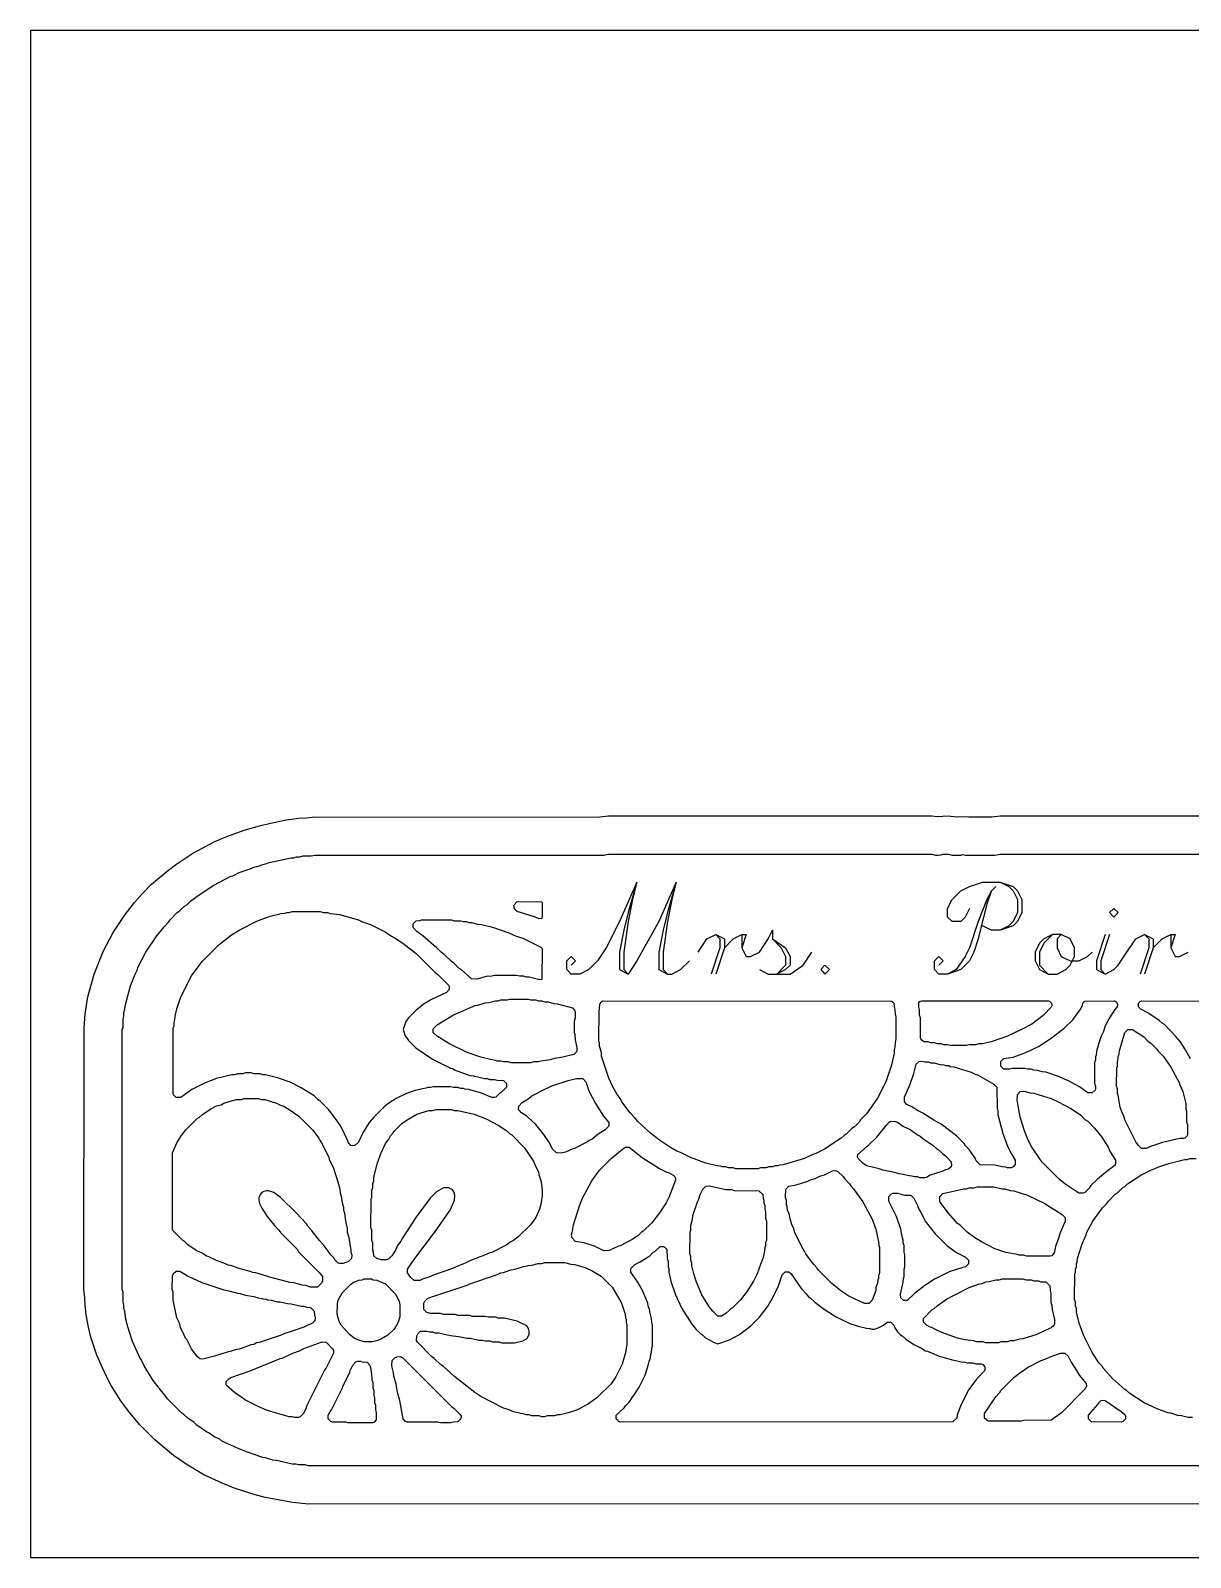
# Model space of a CAD drawing. Header units: millimetres. Extents: x 0 to 200, y 0 to 100.
# Drawn here: x 0 to 76, y 0 to 100 of the extents above; entities that cross this region are included whole.
import ezdxf

# ---------------------------------------------------------------- set-up
doc = ezdxf.new("R2010")
doc.units = ezdxf.units.MM
for name, color, linetype in [('cut', 7, 'Continuous'), ('engrave', 7, 'Continuous'), ('face', 7, 'Continuous'), ('outline', 7, 'Continuous'), ('plate', 7, 'Continuous')]:
    doc.layers.add(name, color=color, linetype=linetype)

msp = doc.modelspace()

# ---------------------------------------------------------------- linework, layer by layer
at = {"layer": 'cut'}
for points in [[(9.35, 34.69), (9.4, 34.81), (9.4, 35.04), (9.46, 35.22), (9.47, 35.46), (9.59, 35.94), (9.83, 36.66), (10.01, 37.07), (10.55, 38.09), (11.25, 39.04), (12.36, 40.15), (13.17, 40.78), (13.67, 41.09), (14.86, 41.69), (15.7, 41.99), (16.42, 42.17), (16.66, 42.19), (16.78, 42.24), (16.95, 42.24), (17.13, 42.3), (18.98, 42.3), (19.16, 42.24), (19.46, 42.24), (19.64, 42.18), (20.24, 42.11), (21.49, 41.75), (21.67, 41.65), (22.27, 41.45), (23.22, 40.97), (23.64, 40.7), (23.82, 40.61), (24.38, 40.24), (25.25, 39.55), (26.51, 38.3), (26.69, 38.18), (27.4, 37.46), (27.43, 37.37), (27.42, 37.19), (27.25, 37.01), (26.27, 36.55), (25.79, 36.26), (25.25, 35.85), (24.75, 35.34), (24.58, 35.1), (24.4, 34.57), (24.52, 34.21), (24.76, 33.85), (25.23, 33.37), (26.33, 32.64), (27.52, 32.04), (27.64, 32.02), (27.82, 31.92), (28.78, 31.56), (29.01, 31.54), (29.07, 31.51), (29.31, 31.48), (29.73, 31.37), (29.91, 31.37), (30.09, 31.31), (30.39, 31.31), (30.57, 31.25), (30.98, 31.24), (31.18, 31.04), (31.18, 30.81), (30.86, 30.48), (30.72, 30.39), (30.47, 30.15), (30.39, 30.12), (30.21, 30.13), (29.55, 30.41), (28.72, 30.64), (28.48, 30.67), (28.36, 30.72), (28.18, 30.72), (28, 30.78), (27.7, 30.78), (27.52, 30.83), (26.39, 30.83), (26.21, 30.78), (26.03, 30.78), (25.91, 30.73), (25.67, 30.7), (25.19, 30.58), (24.66, 30.41), (23.94, 30.05), (23.46, 29.75), (23.16, 29.52), (22.48, 28.84), (22.19, 28.48), (21.77, 27.82), (21.49, 27.2), (21.25, 26.97), (21.07, 26.96), (20.99, 26.99), (20.82, 27.16), (20.79, 27.28), (20.32, 28.24), (19.96, 28.78), (19.55, 29.31), (18.98, 29.88), (18.84, 29.97), (18.57, 30.23), (17.73, 30.76), (17.01, 31.12), (16.18, 31.42), (15.4, 31.61), (15.22, 31.61), (15.04, 31.67), (14.63, 31.67), (14.45, 31.73), (14.09, 31.73), (13.91, 31.67), (13.55, 31.67), (13.37, 31.61), (13.19, 31.61), (12.18, 31.36), (11.4, 31.06), (10.57, 30.64), (9.85, 30.13), (9.55, 30.13), (9.37, 30.3), (9.34, 30.39), (9.35, 34.69)], [(31.68, 42.75), (31.86, 42.93), (31.94, 42.95), (33.49, 42.94), (33.52, 42.87), (33.52, 42.03), (33.49, 41.84), (33.31, 41.82), (33.07, 41.93), (31.88, 42.31), (31.68, 42.51), (31.68, 42.75)], [(25.06, 41.49), (25.25, 41.69), (25.49, 41.71), (25.61, 41.76), (27.58, 41.76), (27.76, 41.7), (28.18, 41.7), (28.36, 41.64), (28.54, 41.64), (28.72, 41.58), (28.89, 41.58), (29.31, 41.48), (29.55, 41.45), (30.27, 41.27), (31.34, 40.91), (31.82, 40.7), (32.24, 40.55), (33.43, 39.96), (33.51, 39.88), (33.5, 37.85), (33.37, 37.82), (32.66, 38), (32.48, 38), (32.3, 38.06), (32.06, 38.06), (31.82, 38.12), (30.39, 38.12), (30.21, 38.06), (29.85, 38.05), (29.25, 37.88), (28.89, 37.89), (28.2, 38.51), (28.06, 38.6), (27.72, 38.93), (27.58, 39.02), (27.1, 39.49), (26.92, 39.61), (26.57, 39.97), (26.39, 40.09), (25.69, 40.72), (25.31, 40.99), (25.06, 41.25), (25.06, 41.49)], [(26.37, 34.63), (26.63, 34.88), (27.7, 35.54), (29.13, 36.14), (29.31, 36.16), (29.79, 36.32), (30.03, 36.34), (30.45, 36.45), (30.63, 36.45), (30.8, 36.51), (31.22, 36.51), (31.4, 36.57), (32.6, 36.57), (32.78, 36.51), (33.07, 36.51), (33.25, 36.45), (33.49, 36.45), (33.67, 36.39), (33.91, 36.38), (34.27, 36.28), (34.51, 36.26), (35.49, 36), (35.64, 35.84), (35.67, 35.76), (35.67, 35.34), (35.61, 35.1), (35.61, 34.39), (35.66, 34.27), (35.67, 33.91), (35.79, 33.37), (35.79, 33.19), (35.76, 33.11), (35.58, 32.94), (34.86, 32.76), (34.33, 32.67), (34.03, 32.58), (33.43, 32.51), (33.25, 32.45), (32.95, 32.45), (32.78, 32.39), (31.46, 32.39), (31.28, 32.45), (30.98, 32.45), (30.8, 32.51), (30.57, 32.51), (30.45, 32.55), (30.21, 32.58), (29.49, 32.76), (28.6, 33.06), (27.4, 33.65), (26.63, 34.13), (26.37, 34.39), (26.37, 34.63)], [(37.24, 35.82), (37.28, 35.94), (37.3, 36.24), (37.37, 36.38), (37.49, 36.45), (56.42, 36.43), (56.55, 36.3), (56.57, 36.06), (56.62, 35.88), (56.63, 35.58), (56.68, 35.4), (56.69, 33.97), (56.63, 33.73), (56.62, 33.43), (56.57, 33.25), (56.57, 33.01), (56.37, 32.18), (56.02, 31.16), (55.48, 30.09), (54.75, 29.05), (54.36, 28.66), (54.27, 28.51), (53.97, 28.21), (53.79, 28.09), (53.43, 27.73), (53.29, 27.64), (53.1, 27.46), (52, 26.73), (51.4, 26.43), (51.28, 26.41), (50.69, 26.13), (49.31, 25.71), (49.07, 25.69), (48.95, 25.64), (48.78, 25.64), (48.6, 25.58), (48.36, 25.58), (48.18, 25.52), (47.82, 25.52), (47.64, 25.46), (46.21, 25.46), (46.03, 25.52), (45.73, 25.52), (45.55, 25.58), (45.31, 25.58), (45.19, 25.63), (44.95, 25.65), (44.24, 25.83), (43.22, 26.19), (42.57, 26.52), (42.33, 26.61), (41.91, 26.85), (41.19, 27.33), (40.6, 27.79), (39.76, 28.57), (39.61, 28.78), (39.28, 29.11), (38.73, 29.85), (38.64, 30.03), (38.43, 30.33), (38.13, 30.87), (37.89, 31.4), (37.41, 32.84), (37.39, 33.07), (37.28, 33.49), (37.28, 33.67), (37.22, 33.85), (37.24, 35.82)], [(58.19, 36.36), (58.27, 36.43), (58.39, 36.45), (66.69, 36.45), (66.77, 36.42), (66.88, 36.3), (66.89, 36.12), (66.86, 36.04), (66.33, 35.49), (65.58, 34.93), (65.01, 34.61), (64, 34.13), (62.92, 33.77), (62.33, 33.64), (62.09, 33.64), (61.91, 33.58), (61.49, 33.58), (61.31, 33.52), (60.24, 33.52), (60.06, 33.58), (59.82, 33.58), (59.64, 33.64), (59.4, 33.64), (59.22, 33.7), (58.98, 33.7), (58.8, 33.76), (58.57, 33.76), (58.51, 33.77), (58.39, 33.88), (58.31, 33.97), (58.3, 34.03), (58.3, 35.34), (58.24, 35.52), (58.24, 35.88), (58.18, 36.06), (58.19, 36.36)], [(63.56, 32.48), (63.76, 32.67), (64.36, 32.76), (65.19, 33.06), (66.03, 33.47), (66.86, 34.01), (67.7, 34.66), (68.27, 35.22), (68.79, 35.94), (68.91, 36.18), (68.94, 36.3), (69.07, 36.43), (70.98, 36.45), (71.04, 36.43), (71.13, 36.36), (71.19, 36.24), (71.18, 36.06), (71.03, 35.88), (70.67, 35.34), (70.49, 34.99), (70.37, 34.75), (70.28, 34.45), (70.13, 34.15), (69.95, 33.61), (69.83, 33.13), (69.81, 32.9), (69.76, 32.78), (69.76, 32.6), (69.7, 32.42), (69.7, 31.04), (69.76, 30.87), (69.76, 30.69), (69.73, 30.6), (69.55, 30.43), (69.25, 30.43), (68.72, 30.82), (67.94, 31.24), (67.82, 31.27), (67.4, 31.48), (66.51, 31.78), (66.27, 31.8), (65.97, 31.9), (65.73, 31.91), (65.55, 31.97), (65.31, 31.97), (65.13, 32.03), (64.3, 32.03), (64.12, 31.97), (63.76, 31.98), (63.56, 32.18), (63.56, 32.48)], [(71.15, 32.06), (71.19, 32.18), (71.19, 32.48), (71.25, 32.66), (71.25, 32.84), (71.3, 32.96), (71.33, 33.19), (71.68, 34.39), (71.88, 34.58), (72.18, 34.58), (72.92, 34.09), (73.19, 33.82), (73.37, 33.7), (73.76, 33.31), (73.88, 33.13), (74.21, 32.8), (74.7, 32.12), (75.24, 31.1), (75.27, 30.99), (75.48, 30.51), (75.67, 29.73), (75.67, 29.37), (75.72, 29.25), (75.73, 28.54), (75.79, 28.36), (75.79, 27.7), (75.76, 27.62), (75.6, 27.46), (75.52, 27.43), (75.28, 27.43), (74.15, 27.18), (73.43, 26.94), (73.07, 26.79), (72.78, 26.79), (72.57, 26.99), (72.4, 27.22), (71.68, 28.66), (71.6, 28.96), (71.5, 29.13), (71.38, 29.49), (71.24, 30.27), (71.19, 30.39), (71.19, 30.69), (71.13, 30.87), (71.15, 32.06)], [(57.24, 30.15), (57.63, 30.99), (57.87, 31.7), (58.01, 32.3), (58.21, 32.49), (58.39, 32.51), (58.57, 32.45), (58.8, 32.45), (58.98, 32.39), (59.16, 32.39), (59.58, 32.28), (59.82, 32.26), (59.94, 32.21), (60.12, 32.21), (60.24, 32.16), (60.48, 32.14), (61.61, 31.78), (61.91, 31.62), (62.03, 31.6), (63.1, 31), (63.3, 30.81), (63.31, 29.43), (63.37, 29.25), (63.37, 29.01), (63.68, 27.76), (63.88, 27.25), (63.98, 26.99), (64.28, 26.39), (64.49, 26.03), (64.49, 25.73), (64.36, 25.58), (64.24, 25.52), (64, 25.52), (63.88, 25.57), (63.64, 25.58), (63.16, 25.7), (62.21, 25.71), (61.95, 25.97), (61.87, 26.15), (61.49, 26.71), (61.25, 26.96), (61.16, 27.1), (60.66, 27.61), (59.64, 28.38), (59.16, 28.64), (58.45, 29.09), (58.15, 29.24), (57.73, 29.51), (57.41, 29.67), (57.24, 29.85), (57.24, 30.15)], [(31.98, 29.55), (32.21, 29.79), (32.66, 30.07), (32.83, 30.23), (33.73, 30.7), (33.85, 30.73), (34.15, 30.88), (35.22, 31.24), (35.76, 31.37), (36.18, 31.36), (36.37, 31.16), (36.58, 30.57), (37, 29.73), (37.53, 28.9), (37.87, 28.48), (37.88, 28.3), (37.85, 28.22), (37.64, 28), (37.19, 27.72), (36.78, 27.39), (36.6, 27.3), (36.48, 27.21), (35.64, 26.79), (35.52, 26.76), (35.04, 26.55), (34.75, 26.48), (34.45, 26.49), (34.19, 26.75), (33.99, 27.16), (33.63, 27.7), (33.1, 28.36), (32.5, 28.9), (32.15, 29.13), (32, 29.29), (31.97, 29.37), (31.98, 29.55)], [(9.3, 26.51), (9.59, 27.16), (9.89, 27.64), (10.18, 28), (10.92, 28.75), (11.07, 28.84), (11.26, 29.01), (11.82, 29.39), (12.18, 29.57), (12.48, 29.65), (12.66, 29.75), (13.01, 29.87), (13.49, 29.99), (13.85, 30), (13.97, 30.05), (14.15, 30.06), (14.92, 30.06), (15.1, 30), (15.34, 29.99), (16.12, 29.75), (16.42, 29.59), (16.54, 29.57), (16.95, 29.33), (17.58, 28.9), (18.48, 28), (18.88, 27.46), (18.97, 27.28), (19.06, 27.16), (19.54, 26.21), (19.56, 26.09), (19.84, 25.49), (20.14, 24.6), (20.26, 24.12), (20.28, 23.88), (20.37, 23.58), (20.4, 23.34), (20.51, 22.93), (20.51, 22.75), (20.57, 22.57), (20.63, 22.03), (20.74, 21.55), (20.75, 21.31), (20.85, 20.96), (20.93, 20.36), (20.98, 20.18), (20.99, 20), (21.04, 19.82), (21.03, 19.58), (20.83, 19.39), (20.48, 19.25), (20.24, 19.25), (20.15, 19.28), (19.94, 19.5), (19.88, 19.61), (19.7, 19.8), (19.16, 20.5), (18.92, 20.75), (18.39, 21.46), (18.15, 21.71), (18.09, 21.82), (17.4, 22.57), (16.38, 23.58), (15.94, 23.9), (15.58, 24.02), (15.46, 24.02), (15.28, 23.96), (15.16, 23.9), (15.04, 23.78), (14.96, 23.52), (14.97, 23.22), (15.15, 22.87), (15.5, 22.33), (15.97, 21.73), (16.27, 21.43), (16.39, 21.25), (17.46, 20.18), (17.58, 20), (18.89, 18.69), (19.12, 18.39), (19.12, 18.09), (19.04, 17.95), (18.8, 17.71), (18.33, 17.71), (18.03, 17.81), (17.79, 17.83), (17.25, 17.99), (17.01, 18.01), (15.82, 18.31), (14.75, 18.64), (14.57, 18.67), (14.33, 18.76), (13.73, 18.91), (13.13, 19.12), (12.95, 19.15), (12.78, 19.24), (12.18, 19.45), (11.64, 19.72), (11.52, 19.74), (11.28, 19.9), (10.86, 20.1), (10.3, 20.48), (10.11, 20.66), (9.97, 20.75), (9.3, 21.43), (9.3, 26.51)], [(64.64, 30.33), (64.83, 30.52), (65.07, 30.54), (65.49, 30.43), (65.73, 30.41), (66.86, 30.05), (67.28, 29.87), (68.18, 29.39), (68.8, 28.96), (69.07, 28.69), (69.25, 28.57), (69.7, 28.12), (70.17, 27.52), (70.58, 26.87), (70.73, 26.57), (71.06, 26.03), (71.07, 25.79), (71.01, 25.67), (70.86, 25.53), (70.6, 25.37), (70.15, 24.99), (69.88, 24.78), (69.46, 24.36), (69.34, 24.18), (69.07, 23.91), (68.95, 23.85), (68.66, 23.86), (67.76, 24.46), (67.4, 24.75), (66.27, 25.89), (65.59, 26.87), (65.35, 27.34), (65.12, 27.88), (64.82, 28.84), (64.79, 29.07), (64.75, 29.19), (64.74, 29.37), (64.69, 29.55), (64.68, 29.73), (64.63, 29.91), (64.64, 30.33)], [(22.31, 23.46), (22.36, 23.58), (22.36, 24.06), (22.42, 24.24), (22.42, 24.48), (22.48, 24.66), (22.49, 24.9), (22.73, 25.85), (22.97, 26.51), (23.26, 27.1), (23.48, 27.4), (23.58, 27.61), (23.76, 27.8), (23.85, 27.94), (24.33, 28.42), (24.66, 28.67), (25.31, 29.03), (26.09, 29.27), (26.33, 29.28), (26.57, 29.34), (27.58, 29.34), (27.76, 29.28), (28, 29.28), (29.07, 29.03), (29.85, 28.73), (30.63, 28.32), (31.19, 27.94), (31.38, 27.76), (31.52, 27.67), (32.36, 26.83), (32.97, 25.91), (33.06, 25.67), (33.27, 25.25), (33.3, 25.07), (33.45, 24.6), (33.52, 24.06), (33.52, 23.64), (33.46, 23.46), (33.45, 23.22), (33.33, 22.81), (33.09, 22.27), (32.74, 21.79), (31.94, 20.99), (31.64, 20.76), (31.46, 20.67), (31.16, 20.46), (30.21, 19.98), (30.09, 19.96), (29.85, 19.84), (28.78, 19.42), (28.48, 19.27), (28.36, 19.24), (27.58, 18.91), (26.33, 18.46), (26.15, 18.37), (25.67, 18.23), (25.49, 18.13), (25.13, 18.13), (24.92, 18.33), (24.7, 18.63), (24.7, 18.87), (25.18, 19.58), (26.52, 21.37), (27.48, 22.75), (27.78, 23.4), (27.79, 23.7), (27.72, 23.94), (27.64, 24.07), (27.4, 24.2), (27.04, 24.2), (26.6, 23.94), (26.18, 23.52), (25.24, 22.27), (24.34, 20.9), (24.26, 20.72), (24.04, 20.42), (23.9, 20.12), (23.66, 19.76), (23.46, 19.55), (23.34, 19.49), (22.98, 19.49), (22.69, 19.57), (22.49, 19.76), (22.46, 20), (22.42, 20.12), (22.42, 20.6), (22.36, 20.78), (22.36, 21.43), (22.3, 21.61), (22.31, 23.46)], [(54.19, 26.39), (54.75, 26.9), (54.92, 27.02), (55.43, 27.52), (56.06, 28.32), (56.24, 28.51), (56.3, 28.55), (56.42, 28.57), (56.66, 28.55), (56.78, 28.5), (57.19, 28.22), (57.61, 28.02), (58.09, 27.68), (58.27, 27.6), (58.45, 27.44), (59.13, 26.99), (59.32, 26.81), (59.46, 26.72), (59.73, 26.45), (59.94, 26.3), (60.31, 25.91), (60.33, 25.67), (60.3, 25.59), (60.12, 25.42), (59.94, 25.39), (59.76, 25.3), (58.92, 25.03), (58.69, 24.88), (58.57, 24.87), (58.27, 24.87), (58.09, 24.92), (57.91, 24.93), (57.73, 24.98), (57.55, 24.99), (57.13, 25.09), (56.89, 25.12), (56.6, 25.21), (55.82, 25.36), (55.58, 25.45), (54.75, 25.65), (54.51, 25.82), (54.21, 26.13), (54.18, 26.21), (54.19, 26.39)], [(35.44, 21.19), (35.48, 21.25), (35.56, 21.79), (35.98, 23.1), (36.16, 23.52), (36.76, 24.66), (37.28, 25.37), (38.03, 26.12), (38.78, 26.75), (38.98, 26.88), (39.22, 26.88), (40.06, 26.19), (41.19, 25.47), (41.67, 25.24), (41.79, 25.21), (42.09, 25.04), (42.22, 24.9), (42.24, 24.72), (41.81, 23.58), (41.63, 23.22), (41.21, 22.57), (40.69, 21.91), (40.14, 21.37), (40.03, 21.31), (39.78, 21.07), (39.4, 20.82), (38.63, 20.4), (38.51, 20.38), (37.91, 20.1), (37.55, 20.09), (36.95, 20.38), (36.24, 20.61), (35.7, 20.7), (35.45, 20.96), (35.44, 21.19)], [(49.47, 24.12), (49.67, 24.32), (50.15, 24.4), (50.92, 24.64), (51.1, 24.73), (51.4, 24.82), (51.7, 24.97), (52, 25.06), (52.54, 25.33), (52.72, 25.34), (52.89, 25.27), (53.22, 24.96), (53.31, 24.81), (53.64, 24.48), (53.73, 24.33), (53.91, 24.14), (54.52, 23.28), (55.12, 22.15), (55.36, 21.49), (55.55, 20.66), (55.56, 20.42), (55.61, 20.3), (55.61, 18.63), (55.55, 18.45), (55.55, 18.27), (55.5, 18.15), (55.49, 17.97), (55.38, 17.67), (55.36, 17.49), (55.12, 16.84), (54.92, 16.64), (54.63, 16.64), (53.61, 17.12), (53.07, 17.47), (52.48, 17.94), (51.61, 18.81), (51.52, 18.95), (51.28, 19.2), (50.79, 19.88), (50.7, 20.06), (50.61, 20.18), (50.07, 21.25), (49.99, 21.55), (49.89, 21.73), (49.77, 22.09), (49.69, 22.51), (49.59, 22.75), (49.57, 22.99), (49.52, 23.1), (49.52, 23.4), (49.46, 23.58), (49.47, 24.12)], [(43.21, 21.31), (43.25, 21.43), (43.25, 21.73), (43.36, 22.15), (43.38, 22.39), (43.68, 23.28), (43.78, 23.46), (43.86, 23.76), (44.04, 24.12), (44.24, 24.32), (44.48, 24.33), (45.55, 24.09), (45.91, 24.09), (46.09, 24.03), (47.7, 24.02), (47.96, 23.76), (47.98, 23.52), (48.03, 23.4), (48.03, 23.22), (48.09, 23.04), (48.09, 22.81), (48.15, 22.63), (48.15, 22.21), (48.21, 22.03), (48.21, 20.78), (48.15, 20.6), (48.15, 20.42), (48.1, 20.3), (48.08, 20.06), (47.96, 19.58), (47.82, 19.19), (47.6, 18.57), (47.36, 18.09), (46.94, 17.43), (46.51, 16.87), (45.97, 16.33), (45.83, 16.24), (45.55, 15.98), (45.25, 15.8), (45.01, 15.8), (44.69, 16.12), (44.48, 16.39), (43.98, 17.19), (43.62, 18.03), (43.44, 18.57), (43.31, 19.1), (43.31, 19.28), (43.25, 19.46), (43.25, 19.7), (43.19, 19.88), (43.21, 21.31)], [(59.56, 23.64), (59.76, 23.84), (61.13, 24.15), (61.31, 24.15), (61.49, 24.21), (61.79, 24.21), (62.03, 24.27), (63.1, 24.27), (63.64, 24.15), (63.82, 24.15), (64.18, 24.04), (64.42, 24.02), (65.31, 23.72), (66.45, 23.18), (67.58, 22.47), (67.78, 22.27), (67.78, 22.03), (67.44, 21.25), (67.31, 20.84), (67.15, 20.36), (67.06, 19.94), (66.89, 19.76), (66.8, 19.73), (65.25, 19.73), (65.07, 19.79), (64.78, 19.79), (64.66, 19.84), (63.88, 19.98), (63.16, 20.22), (62.33, 20.64), (61.85, 20.94), (61.35, 21.31), (60.89, 21.76), (60.72, 21.88), (60.12, 22.54), (59.56, 23.28), (59.56, 23.64)], [(56.22, 23.64), (56.39, 23.82), (56.48, 23.85), (56.78, 23.85), (57.25, 23.73), (57.61, 23.73), (57.69, 23.7), (57.87, 23.52), (58.11, 23.04), (58.19, 22.81), (58.35, 22.57), (58.61, 22.03), (59.25, 21.19), (60.03, 20.42), (60.66, 19.98), (61.25, 19.66), (61.45, 19.46), (61.45, 19.22), (61.25, 19.03), (61.07, 19), (60.18, 18.7), (59.7, 18.47), (59.22, 18.23), (58.57, 17.81), (57.91, 17.28), (57.43, 16.82), (57.19, 16.82), (57, 17.01), (56.99, 17.25), (57.16, 18.03), (57.18, 18.27), (57.22, 18.39), (57.22, 18.87), (57.28, 19.04), (57.28, 19.82), (57.22, 20), (57.22, 20.42), (57.16, 20.6), (57.16, 20.78), (57.06, 21.19), (57.03, 21.43), (56.73, 22.33), (56.22, 23.34), (56.22, 23.64)], [(38.37, 9.31), (38.89, 9.79), (38.98, 9.93), (39.22, 10.18), (39.84, 11.1), (40.26, 11.94), (40.49, 12.66), (40.52, 12.84), (40.61, 13.07), (40.64, 13.31), (40.68, 13.43), (40.69, 13.67), (40.74, 13.85), (40.74, 15.22), (40.69, 15.4), (40.68, 15.64), (40.58, 16), (40.55, 16.24), (40.46, 16.48), (40.43, 16.66), (40.08, 17.49), (39.78, 18.03), (39.33, 18.69), (39.33, 18.93), (39.58, 19.18), (39.88, 19.33), (40.56, 19.76), (40.75, 19.94), (40.89, 20.03), (41.25, 20.37), (41.49, 20.37), (41.69, 20.18), (41.7, 19.58), (41.76, 19.4), (41.76, 19.04), (41.81, 18.93), (41.82, 18.69), (41.95, 18.09), (42.25, 17.19), (42.67, 16.3), (43.32, 15.28), (43.61, 14.93), (43.88, 14.66), (44.02, 14.57), (44.21, 14.39), (44.78, 14.07), (45.01, 14), (45.79, 14.25), (46.45, 14.61), (47.19, 15.16), (47.76, 15.74), (48.32, 16.48), (48.4, 16.66), (48.49, 16.78), (48.97, 17.73), (49.24, 18.51), (49.43, 18.7), (49.67, 18.7), (49.82, 18.57), (50.51, 17.59), (50.83, 17.25), (50.96, 17.07), (51.07, 17.01), (51.38, 16.72), (51.92, 16.3), (52.72, 15.79), (53.25, 15.51), (53.37, 15.48), (53.67, 15.33), (54.21, 15.15), (54.75, 15.02), (54.98, 15), (55.1, 14.96), (55.28, 14.96), (55.52, 15.03), (55.88, 15.21), (56.12, 15.42), (56.36, 15.42), (56.55, 15.22), (56.64, 14.99), (56.78, 14.78), (56.99, 14.57), (57.1, 14.51), (57.31, 14.31), (57.85, 13.95), (58.39, 13.69), (58.63, 13.53), (58.75, 13.51), (59.52, 13.18), (59.7, 13.15), (60.36, 12.94), (60.6, 12.91), (60.95, 12.81), (61.19, 12.8), (61.37, 12.75), (61.73, 12.75), (61.91, 12.69), (62.27, 12.69), (62.39, 12.63), (62.52, 12.48), (62.52, 12.24), (61.97, 11.67), (61.47, 10.99), (60.94, 9.97), (60.7, 9.31), (60.67, 9.13), (60.42, 8.88), (38.63, 8.87), (38.54, 8.9), (38.37, 9.07), (38.37, 9.31)], [(25.3, 14.51), (25.37, 14.65), (25.55, 14.82), (25.97, 14.83), (26.15, 14.78), (26.33, 14.78), (26.51, 14.72), (26.75, 14.72), (27.52, 14.54), (28.06, 14.48), (28.6, 14.36), (28.83, 14.36), (29.37, 14.24), (29.61, 14.24), (29.79, 14.18), (30.09, 14.18), (30.27, 14.12), (30.69, 14.12), (30.86, 14.06), (31.7, 14.06), (32.24, 14.19), (32.48, 14.31), (32.55, 14.39), (32.67, 14.63), (32.67, 14.81), (32.61, 14.99), (32.5, 15.16), (31.88, 15.48), (31.04, 15.67), (30.63, 15.67), (30.45, 15.73), (29.97, 15.73), (29.79, 15.79), (28.95, 15.79), (28.78, 15.85), (28, 15.85), (27.82, 15.91), (27.04, 15.91), (26.86, 15.97), (26.21, 15.98), (25.97, 16.04), (25.77, 16.24), (25.76, 16.66), (25.82, 16.78), (26, 16.96), (26.15, 17.03), (28.6, 17.83), (28.78, 17.93), (30.45, 18.49), (30.8, 18.64), (30.98, 18.67), (31.4, 18.82), (31.82, 18.91), (32.3, 19.06), (32.54, 19.09), (32.6, 19.12), (32.83, 19.15), (33.25, 19.25), (33.49, 19.25), (33.67, 19.31), (34.98, 19.31), (35.4, 19.21), (35.64, 19.18), (36.33, 18.99), (36.83, 18.76), (37.37, 18.42), (38.09, 17.7), (38.58, 16.9), (38.7, 16.66), (38.94, 15.94), (38.97, 15.7), (39.01, 15.58), (39.01, 15.4), (39.07, 15.22), (39.07, 13.91), (39.01, 13.73), (39, 13.49), (38.76, 12.66), (38.35, 11.82), (38.03, 11.38), (37.1, 10.45), (36.48, 10.01), (35.76, 9.65), (35.22, 9.48), (34.69, 9.34), (34.51, 9.34), (34.33, 9.28), (33.85, 9.28), (33.67, 9.22), (33.49, 9.22), (33.31, 9.28), (32.83, 9.28), (32.66, 9.34), (32.48, 9.34), (32.36, 9.39), (32.12, 9.42), (31.64, 9.53), (31.28, 9.69), (30.98, 9.77), (29.49, 10.55), (29.11, 10.81), (27.8, 11.82), (27.04, 12.51), (26.86, 12.63), (26.45, 13.04), (26.27, 13.16), (25.34, 14.09), (25.28, 14.21), (25.3, 14.51)], [(9.3, 18.45), (9.37, 18.59), (9.55, 18.76), (9.79, 18.76), (10.33, 18.43), (11.22, 18.01), (12.66, 17.53), (13.07, 17.45), (13.55, 17.3), (13.73, 17.28), (14.09, 17.18), (14.63, 17.09), (14.92, 17), (15.16, 16.97), (15.22, 16.94), (15.46, 16.91), (15.52, 16.88), (15.76, 16.85), (16.18, 16.75), (16.36, 16.75), (16.83, 16.63), (17.07, 16.61), (17.73, 16.45), (17.91, 16.45), (18.09, 16.39), (18.33, 16.37), (18.58, 16.12), (18.6, 15.88), (18.65, 15.7), (18.63, 15.5), (18.47, 15.34), (18.33, 15.27), (18.21, 15.24), (17.91, 15.09), (17.13, 14.82), (16.6, 14.64), (16.42, 14.55), (14.98, 14.07), (14.8, 14.05), (14.63, 13.95), (14.45, 13.93), (13.67, 13.65), (13.49, 13.63), (13.07, 13.48), (12.89, 13.45), (12.06, 13.18), (11.28, 12.99), (11.1, 13), (10.92, 13.17), (10.55, 13.67), (10.23, 14.27), (10.13, 14.39), (10.05, 14.63), (9.83, 15.04), (9.75, 15.34), (9.59, 15.7), (9.34, 16.84), (9.34, 17.37), (9.28, 17.55), (9.3, 18.45)], [(20.1, 16.6), (20.16, 16.84), (20.42, 17.34), (20.95, 17.88), (21.19, 18.05), (21.31, 18.07), (21.49, 18.17), (21.73, 18.19), (21.85, 18.24), (22.33, 18.24), (22.45, 18.19), (22.69, 18.17), (23.25, 17.91), (23.9, 17.25), (24.14, 16.78), (24.2, 16.54), (24.2, 15.76), (24.08, 15.4), (23.96, 15.16), (23.79, 14.93), (23.4, 14.55), (22.98, 14.31), (22.69, 14.19), (22.39, 14.12), (21.85, 14.13), (21.43, 14.25), (21.19, 14.37), (20.89, 14.6), (20.69, 14.81), (20.34, 15.22), (20.22, 15.46), (20.09, 15.94), (20.1, 16.6)], [(58.49, 15.64), (59.04, 16.21), (59.19, 16.3), (59.38, 16.48), (60, 16.91), (60.54, 17.21), (61.49, 17.69), (62.15, 17.93), (62.33, 17.95), (62.57, 18.05), (62.8, 18.07), (63.22, 18.18), (63.46, 18.18), (63.64, 18.24), (65.01, 18.24), (65.19, 18.18), (65.55, 18.18), (65.73, 18.12), (66.03, 18.11), (66.15, 18.06), (66.51, 18.05), (66.76, 17.79), (66.78, 17.49), (66.83, 17.31), (66.84, 16.72), (66.89, 16.48), (66.91, 16.24), (67.07, 15.58), (67.07, 15.28), (67.04, 15.2), (66.86, 15.03), (66.75, 15), (65.91, 14.61), (65.01, 14.31), (64.78, 14.29), (64.42, 14.18), (64.18, 14.18), (64, 14.12), (63.58, 14.12), (63.4, 14.06), (62.57, 14.06), (62.39, 14.12), (61.97, 14.12), (61.79, 14.18), (61.19, 14.25), (60.72, 14.37), (59.7, 14.73), (59.28, 14.94), (59.16, 14.97), (59.04, 15.06), (58.92, 15.09), (58.69, 15.21), (58.49, 15.4), (58.49, 15.64)], [(12.82, 11.52), (12.99, 11.7), (13.13, 11.78), (14.39, 12.22), (16.36, 13.03), (16.48, 13.06), (17.19, 13.39), (17.61, 13.53), (17.91, 13.69), (19.1, 14.12), (19.37, 14.09), (19.79, 13.67), (19.85, 13.55), (19.84, 13.37), (19.36, 12.42), (19.28, 12.32), (18.07, 9.91), (18.05, 9.79), (17.87, 9.43), (17.67, 9.22), (17.55, 9.17), (17.31, 9.17), (17.13, 9.22), (16.95, 9.22), (16.18, 9.42), (15.46, 9.65), (14.92, 9.89), (14.09, 10.31), (13.35, 10.81), (12.83, 11.26), (12.81, 11.34), (12.82, 11.52)], [(23.68, 12.9), (23.86, 13.07), (24, 13.15), (24.24, 13.16), (24.36, 13.1), (27.58, 9.88), (27.76, 9.76), (28.15, 9.37), (28.21, 9.25), (28.19, 9.07), (28, 8.88), (27.7, 8.86), (27.52, 8.81), (26.86, 8.81), (26.69, 8.86), (24.66, 8.87), (24.54, 8.93), (24.4, 9.07), (24.2, 10.27), (24.04, 10.81), (23.96, 11.34), (23.8, 11.88), (23.78, 12.12), (23.67, 12.54), (23.68, 12.9)], [(62.49, 9.43), (63.22, 10.53), (63.46, 10.78), (63.55, 10.93), (64.42, 11.79), (64.78, 12.08), (65.31, 12.44), (66.21, 12.91), (66.51, 13), (66.8, 13.15), (67.46, 13.39), (67.76, 13.39), (67.96, 13.19), (68.16, 12.78), (68.51, 12.24), (68.72, 11.92), (69.15, 11.4), (69.16, 11.22), (69.09, 11.04), (67.52, 9.46), (66.86, 9), (65.07, 8.98), (64.89, 8.93), (62.75, 8.93), (62.66, 8.96), (62.49, 9.13), (62.49, 9.43)], [(19.5, 9.31), (19.62, 9.55), (19.72, 9.67), (20.43, 11.1), (20.46, 11.22), (20.91, 12.12), (20.94, 12.24), (21.12, 12.6), (21.31, 12.81), (21.43, 12.86), (21.61, 12.86), (21.73, 12.82), (22.05, 12.78), (22.22, 12.6), (22.3, 12.36), (22.31, 12.12), (22.34, 12.06), (22.36, 11.64), (22.42, 11.46), (22.42, 11.1), (22.48, 10.93), (22.48, 10.63), (22.54, 10.45), (22.54, 10.15), (22.6, 9.97), (22.6, 9.67), (22.65, 9.49), (22.64, 9.01), (22.51, 8.87), (22.39, 8.81), (20.95, 8.81), (20.78, 8.82), (20.66, 8.86), (19.76, 8.87), (19.68, 8.9), (19.5, 9.07), (19.5, 9.31)], [(69.3, 9.31), (69.91, 10.01), (70, 10.15), (70.12, 10.27), (70.21, 10.3), (70.39, 10.29), (71.44, 9.55), (71.67, 9.37), (71.73, 9.25), (71.72, 9.07), (71.55, 8.9), (71.46, 8.87), (69.49, 8.88), (69.3, 9.07), (69.3, 9.31)]]:
    msp.add_lwpolyline(points, close=True, dxfattribs=at)
for points in [[(75.98, 32.66), (75.66, 33.25), (75.3, 33.79), (75.01, 34.15), (74.27, 34.9), (74.12, 34.99), (73.93, 35.16), (73.19, 35.66), (72.72, 35.91), (72.58, 36.06), (72.58, 36.3), (72.58, 36.3), (72.69, 36.42), (72.78, 36.45), (79.46, 36.43)], [(76.12, 9.16), (75.82, 9.17), (75.4, 9.27), (75.16, 9.3), (74.69, 9.45), (74.51, 9.48), (73.85, 9.71), (72.95, 10.13), (72, 10.73), (71.78, 10.93), (71.68, 10.99), (70.89, 11.7), (70.27, 12.39), (70.21, 12.5), (70.01, 12.72), (69.53, 13.43), (69, 14.51), (68.7, 15.34), (68.52, 16.06), (68.51, 16.3), (68.45, 16.48), (68.45, 16.72), (68.39, 16.9), (68.4, 18.57), (68.4, 18.57), (68.45, 18.69), (68.45, 18.87), (68.51, 19.04), (68.51, 19.22), (68.55, 19.34), (68.58, 19.58), (68.88, 20.54), (69.15, 21.13), (69.18, 21.25), (69.59, 22.03), (70.21, 22.89), (70.48, 23.16), (70.6, 23.34), (71.04, 23.79), (71.19, 23.88), (71.52, 24.21), (71.67, 24.3), (71.86, 24.48), (72.72, 25.03), (73.43, 25.39), (73.55, 25.42), (73.85, 25.57), (74.57, 25.81), (75.58, 26.06), (75.76, 26.06), (75.94, 26.12), (76.36, 26.12)]]:
    msp.add_lwpolyline(points, dxfattribs=at)
at = {"layer": 'engrave'}
for points in [[(39.72, 44.23), (38.57, 41.65), (37.71, 39.93), (37.14, 39.07), (36.56, 38.5), (35.99, 38.21), (35.42, 38.21), (35.13, 38.5), (35.13, 39.07), (35.42, 39.36), (35.7, 39.07), (35.42, 38.79)], [(39.72, 44.23), (39.14, 42.23), (38.86, 41.08), (38.57, 39.65), (38.57, 38.5), (39.14, 38.21)], [(39.72, 44.23), (39.43, 43.09), (39.14, 41.65), (38.86, 39.65), (38.86, 38.5), (39.14, 38.21)], [(42.3, 44.23), (41.15, 41.65), (39.72, 39.07), (39.14, 38.21)], [(42.3, 44.23), (41.72, 42.23), (41.44, 41.08), (41.15, 39.65), (41.15, 38.5), (41.72, 38.21), (42.01, 38.21), (42.58, 38.5), (43.16, 39.07)], [(42.3, 44.23), (42.01, 43.09), (41.72, 41.65), (41.44, 39.65), (41.44, 38.5), (41.72, 38.21)], [(61.5, 42.51), (61.22, 41.94), (60.93, 41.65), (60.36, 41.65), (60.07, 41.94), (60.07, 42.51), (60.36, 43.09), (60.93, 43.66), (61.5, 43.95), (62.36, 44.23), (63.51, 44.23), (64.37, 43.95), (64.66, 43.66), (64.94, 43.09), (64.94, 42.23), (64.66, 41.65), (64.37, 41.37), (63.51, 41.08), (62.94, 41.08), (62.36, 41.37)], [(63.51, 44.23), (64.08, 43.95), (64.37, 43.66), (64.66, 43.09), (64.66, 42.23), (64.37, 41.65), (64.08, 41.37), (63.51, 41.08)], [(62.94, 43.66), (62.65, 42.8), (62.08, 40.51), (61.79, 39.65), (61.5, 39.07), (60.93, 38.5), (60.07, 38.21), (59.5, 38.21), (59.21, 38.5), (59.21, 39.07), (59.5, 39.36), (59.78, 39.07), (59.5, 38.79)], [(63.22, 43.95), (62.94, 43.66), (62.65, 43.09), (62.08, 41.65), (61.5, 39.93), (61.22, 39.36), (60.64, 38.5), (60.07, 38.21)], [(70.96, 42.51), (70.68, 42.23), (70.96, 41.94), (71.25, 42.23), (70.96, 42.51)], [(46.6, 40.79), (46.6, 39.93), (46.88, 39.36), (47.17, 39.36), (47.74, 39.65), (48.32, 40.51), (48.6, 41.08), (48.6, 40.51), (49.46, 39.93), (49.75, 39.36), (49.75, 38.79), (49.46, 38.5), (48.89, 38.21)], [(43.73, 39.65), (44.3, 40.51), (44.88, 40.79), (45.45, 40.51), (45.45, 39.93), (44.88, 38.21)], [(44.88, 40.79), (45.16, 40.51), (45.16, 39.93), (44.59, 38.21)], [(45.45, 39.93), (46.02, 40.51), (46.6, 40.79), (46.88, 40.79), (46.6, 39.93)], [(48.6, 40.51), (49.18, 39.93), (49.46, 39.36), (49.46, 38.79), (48.89, 38.21)], [(67.52, 40.79), (66.95, 40.79), (66.38, 40.51), (66.09, 40.22), (65.8, 39.65), (65.8, 39.07), (66.09, 38.5), (66.66, 38.21), (67.24, 38.21), (67.81, 38.5), (68.1, 38.79), (68.38, 39.36), (68.38, 39.93), (68.1, 40.51), (67.52, 40.79), (67.24, 40.51), (67.24, 39.93), (67.52, 39.36), (68.1, 39.07), (68.67, 39.07), (69.24, 39.36), (69.53, 39.65)], [(66.95, 40.79), (66.38, 40.22), (66.09, 39.65), (66.09, 38.79), (66.66, 38.21)], [(70.39, 40.79), (69.82, 39.07), (69.82, 38.5), (70.39, 38.21), (70.96, 38.5), (71.25, 38.79), (71.82, 39.65)], [(70.68, 40.79), (70.1, 39.07), (70.1, 38.5), (70.39, 38.21)], [(71.82, 39.65), (72.4, 40.51), (72.97, 40.79), (73.54, 40.51), (73.54, 39.93), (72.97, 38.21)], [(72.97, 40.79), (73.26, 40.51), (73.26, 39.93), (72.68, 38.21)], [(73.54, 39.93), (74.12, 40.51), (74.69, 40.79), (74.98, 40.79), (74.69, 39.93)], [(74.69, 40.79), (74.69, 39.93), (74.98, 39.36), (75.26, 39.36), (75.84, 39.65)], [(47.74, 38.5), (48.32, 38.21), (49.75, 38.21), (50.61, 38.79), (51.18, 39.65)], [(52.04, 38.79), (51.76, 38.5), (52.04, 38.21), (52.33, 38.5), (52.04, 38.79)]]:
    msp.add_lwpolyline(points, dxfattribs=at)
at = {"layer": 'face'}
msp.add_lwpolyline([(99.58, 3.51), (18.21, 3.5), (17.19, 3.59), (15.36, 3.92), (14.56, 4.14), (13.3, 4.56), (12.55, 4.86), (11.36, 5.42), (10.19, 6.11), (9.37, 6.68), (8.14, 7.7), (7.13, 8.71), (6.42, 9.58), (5.92, 10.26), (5.29, 11.27), (4.9, 11.98), (4.34, 13.24), (3.96, 14.43), (3.8, 15.09), (3.65, 15.9), (3.57, 16.53), (3.56, 17.01), (3.5, 17.55), (3.51, 34.69), (3.58, 35.59), (3.76, 36.72), (4.17, 38.21), (4.76, 39.68), (5.42, 40.92), (6.2, 42.1), (6.81, 42.9), (7.31, 43.47), (7.93, 44.09), (8.94, 44.95), (9.58, 45.43), (10.64, 46.12), (12.08, 46.88), (12.75, 47.18), (13.93, 47.61), (15.06, 47.94), (16.61, 48.28), (17.55, 48.42), (18.08, 48.44), (18.45, 48.49), (37.3, 48.5), (37.85, 48.56), (59.04, 48.56), (59.41, 48.53), (60.11, 48.56), (60.66, 48.5), (61.05, 48.53), (61.46, 48.5), (62.96, 48.5), (63.52, 48.56), (99.64, 48.56)], dxfattribs=at)
at = {"layer": 'outline'}
msp.add_lwpolyline([(99.4, 6), (18.21, 6), (17.97, 6.06), (17.55, 6.06), (17.37, 6.12), (17.13, 6.12), (16.12, 6.35), (15.88, 6.37), (15.4, 6.52), (15.22, 6.55), (14.15, 6.91), (13.67, 7.12), (13.55, 7.15), (12.54, 7.62), (12.42, 7.72), (12, 7.92), (11.7, 8.14), (11.52, 8.22), (10.9, 8.66), (10.71, 8.84), (10.3, 9.13), (10.05, 9.37), (9.91, 9.46), (8.98, 10.39), (8.89, 10.53), (8.42, 11.08), (8.04, 11.58), (7.44, 12.54), (7.24, 12.96), (7.15, 13.07), (7.12, 13.19), (6.67, 14.15), (6.37, 15.1), (6.25, 15.58), (6.23, 15.82), (6.19, 15.88), (6.18, 16.12), (6.12, 16.3), (6.12, 16.54), (6.06, 16.72), (6.06, 17.37), (6, 17.55), (6.01, 34.57), (6.06, 34.69), (6.06, 35.28), (6.12, 35.46), (6.12, 35.7), (6.18, 35.88), (6.19, 36.12), (6.55, 37.43), (6.85, 38.21), (7, 38.51), (7.03, 38.63), (7.56, 39.64), (8.28, 40.72), (8.75, 41.31), (9.04, 41.61), (9.16, 41.79), (9.61, 42.24), (9.79, 42.36), (10.09, 42.66), (10.23, 42.75), (10.48, 42.99), (10.98, 43.36), (12, 44.02), (13.13, 44.61), (13.25, 44.64), (13.67, 44.85), (14.45, 45.12), (14.63, 45.21), (14.98, 45.3), (15.22, 45.39), (15.4, 45.42), (15.64, 45.51), (17.07, 45.82), (17.25, 45.82), (17.43, 45.88), (17.67, 45.88), (17.85, 45.94), (18.39, 45.94), (18.63, 46), (37.55, 46), (37.85, 46.06), (59.04, 46.06), (59.28, 46), (59.46, 46), (59.64, 46.01), (59.76, 46.06), (60.12, 46.06), (60.36, 46), (60.95, 46), (61.07, 46.03), (61.25, 46), (63.16, 46), (63.52, 46.06), (99.64, 46.06)], dxfattribs=at)
at = {"layer": 'plate'}
msp.add_lwpolyline([(0, 0), (200, 0), (200, 100), (0, 100)], close=True, dxfattribs=at)

doc.saveas('drawing.dxf')
